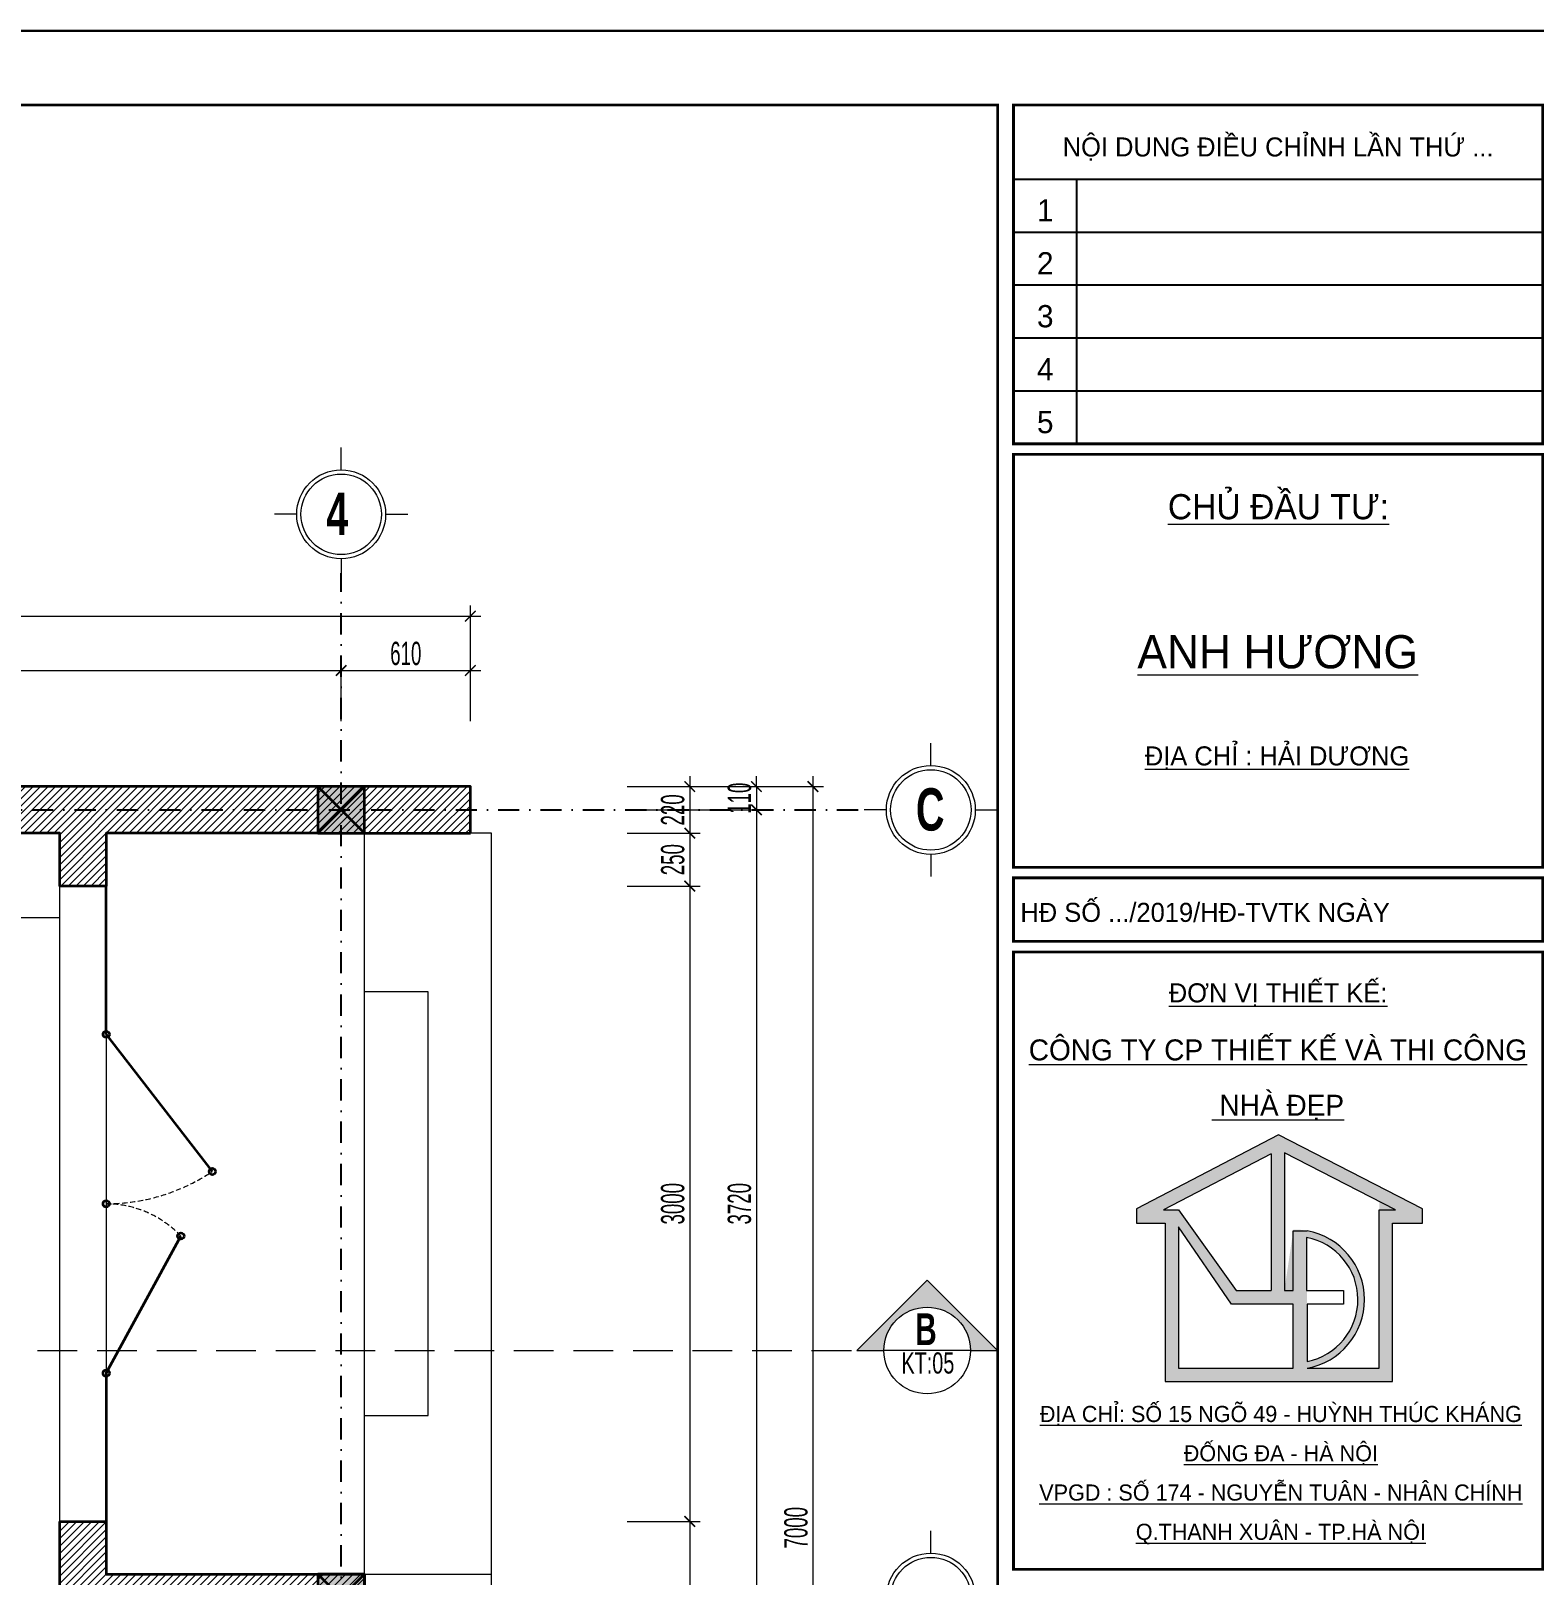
# Model space of a CAD drawing. Header units: inches. Extents: x 274208 to 641690, y -81912 to 129129.
# Drawn here: x 440796 to 447897, y 96774 to 104067 of the extents above; entities that cross this region are included whole.
import ezdxf
from ezdxf.enums import TextEntityAlignment as Align

# ---------------------------------------------------------------- set-up
doc = ezdxf.new("R2010")
doc.units = ezdxf.units.IN
doc.header["$MEASUREMENT"] = 0
doc.header["$PDMODE"] = 3
doc.linetypes.add('$1$HIDDEN', pattern=[0.375, 0.25, -0.125])
doc.linetypes.add('DASHDOT', pattern=[1, 0.5, -0.25, 0, -0.25])
for name, color, linetype, lineweight in [('01.Cut', 255, 'Continuous', 35), ('02.Thay', 145, 'Continuous', 20), ('03.Manh', 251, 'Continuous', 13), ('05.Text', 253, 'Continuous', 18), ('06.betong', 2, 'Continuous', 35), ('08.Dim', 156, 'Continuous', 15), ('09.Hatch', 250, 'Continuous', 5), ('11.Khung bo', 32, 'Continuous', 50), ('12.Khung', 36, 'Continuous', 25), ('NN_KI HIEU', 22, 'Continuous', 18)]:
    doc.layers.add(name, color=color, linetype=linetype, lineweight=lineweight)
doc.layers.add('Tpl_Bound', color=1, linetype='Continuous', plot=False)
doc.layers.add('TRUC', color=250, linetype='DASHDOT')
doc.styles.add('AVANT', font='')
doc.styles.add('AVANTH', font='')
doc.styles.add('AVANTHB', font='')
doc.styles.add('TT5_Text Dim', font='hoatbif.shx', dxfattribs={"width": 0.6})
doc.styles.add('VnAvantH', font='')
doc.styles.get('AVANT').set_extended_font_data('.VnAvant')
doc.styles.get('AVANTH').set_extended_font_data('.VnAvantH')
doc.styles.get('AVANTHB').set_extended_font_data('.VnAvantH', bold=True)
doc.styles.get('VnAvantH').set_extended_font_data('.VnAvantH')
doc.dimstyles.new('TT5_Dim 1-50', dxfattribs={"dimscale": 50, "dimtxt": 2.2, "dimasz": 1, "dimexe": 1, "dimexo": 0.5, "dimgap": 0.5, "dimtad": 1, "dimdec": 0, "dimzin": 0, "dimdsep": 46, "dimtxsty": 'TT5_Text Dim', "dimblk": 'ARCHTICK', "dimcen": 0, "dimdle": 1, "dimclrd": 256, "dimclre": 256, "dimclrt": 1, "dimadec": 0, "dimazin": 0, "dimtfac": 0.015, "dimtdec": 0, "dimtix": 1, "dimtmove": 2, "dimatfit": 3, "dimldrblk": 'DOT', "dimfxl": 1, "dimtolj": 1, "dimtzin": 0, "dimlwd": -1, "dimlwe": -1, "dimarcsym": 1})

# ---------------------------------------------------------------- blocks, each defined once
blk = doc.blocks.new('\xad3yjrtuktyl')
at = {"layer": '06.betong'}
blk.add_hatch(color=0, dxfattribs=at).paths.add_polyline_path([(-110, -110), (110, -110), (110, 110), (-110, 110)])
at = {"layer": '06.betong', "color": 0}
for p, q in [((-110, 110), (110, -110)), ((-110, -110), (110, 110))]:
    blk.add_line(p, q, dxfattribs=at)
blk.add_lwpolyline([(-110, -110), (110, -110), (110, 110), (-110, 110)], close=True, dxfattribs=at)
blk = doc.blocks.new('100')
at = {"layer": '05.Text'}
h = blk.add_hatch(color=3, dxfattribs=at)
h.paths.add_polyline_path([(1897375, -927367), (1897375, -927501), (1897646, -927501), (1897646, -928998), (1898856, -928998), (1899794, -928998), (1899794, -927501), (1900078, -927501), (1900078, -927366), (1898717, -926668)])
h.paths.add_polyline_path([(1898772, -928138), (1898858, -927562, -0.921492), (1898987, -928872), (1899668, -928872), (1899668, -927297), (1898772, -926837)], flags=16)
h.paths.add_polyline_path([(1898646, -926846), (1898646, -928138), (1898318, -928138), (1897771, -927375), (1897631, -927375)], flags=16)
h.paths.add_polyline_path([(1898982, -927636, -0.822042), (1898987, -928808), (1898987, -928139), (1898982, -928139)], flags=16)
h.paths.add_polyline_path([(1897771, -927537), (1898273, -928265), (1898856, -928265), (1898856, -928872), (1897771, -928872)], flags=16)
for p, q in [((1898717, -926668), (1897375, -927367)), ((1900078, -927366), (1898717, -926668)), ((1898646, -926846), (1897631, -927375)), ((1898646, -926846), (1898646, -928138)), ((1899821, -927376), (1898772, -926837)), ((1898772, -926837), (1898772, -928138)), ((1897375, -927367), (1897375, -927501)), ((1897375, -927501), (1897646, -927501)), ((1897631, -927375), (1897771, -927375)), ((1897646, -927501), (1897646, -928998)), ((1897771, -927375), (1897771, -927375)), ((1897771, -927375), (1898318, -928138)), ((1899668, -928872), (1899668, -927376)), ((1899668, -927376), (1899821, -927376)), ((1899794, -928998), (1899794, -927501)), ((1899794, -927501), (1900078, -927501)), ((1900078, -927501), (1900078, -927366)), ((1897771, -927537), (1897771, -928872)), ((1898273, -928265), (1897771, -927537)), ((1898856, -928138), (1898856, -927573)), ((1898856, -928138), (1898856, -927573)), ((1898856, -927573), (1898987, -927573)), ((1898982, -927636), (1898982, -928139)), ((1898318, -928138), (1898646, -928138)), ((1898772, -928138), (1898856, -928138)), ((1898982, -928139), (1899330, -928139)), ((1899330, -928139), (1899330, -928265)), ((1898856, -928265), (1898273, -928265)), ((1898856, -928872), (1898856, -928265)), ((1899330, -928265), (1898987, -928265)), ((1898987, -928265), (1898987, -928808)), ((1897771, -928872), (1898856, -928872)), ((1898987, -928872), (1899668, -928872)), ((1897646, -928998), (1898856, -928998)), ((1898856, -928998), (1899794, -928998))]:
    blk.add_line(p, q, dxfattribs=at)
for radius, start, end in [(598, 281.4298, 79.1164), (660, 280.3316, 79.6684)]:
    blk.add_arc((1898869, -928223), radius, start, end, dxfattribs=at)
at = {"layer": '11.Khung bo', "const_width": 26.7}
for points in [[(1860913, -945240), (1860913, -916940), (1896063, -916940), (1896063, -945240)], [(1896213, -920140), (1896213, -916940), (1901213, -916940), (1901213, -920140)], [(1896213, -924140), (1901213, -924140), (1901213, -920240), (1896213, -920240)], [(1896213, -924840), (1901213, -924840), (1901213, -924240), (1896213, -924240)], [(1896213, -930771), (1901213, -930771), (1901213, -924940), (1896213, -924940)]]:
    blk.add_lwpolyline(points, close=True, dxfattribs=at)
at = {"layer": '12.Khung'}
for p, q in [((1896213, -917640), (1901213, -917640)), ((1896813, -920140), (1896813, -917640)), ((1896213, -918140), (1901213, -918140)), ((1896213, -918640), (1901213, -918640)), ((1896213, -919140), (1901213, -919140)), ((1896213, -919640), (1901213, -919640))]:
    blk.add_line(p, q, dxfattribs=at)
at = {"layer": '12.Khung', "color": 1}
blk.add_lwpolyline([(1901579, -945940), (1901579, -916240), (1859580, -916240), (1859580, -945940)], close=True, dxfattribs=at)
at = {"layer": '05.Text', "style": 'VnAvantH'}
for s, p in [('Néi dung ®iÒu chØnh lÇn thø ...', (1898713, -917329)), ('H§ sè .../2019/H§-TVTK ngµy ', (1898057, -924540))]:
    blk.add_text(s, height=180, dxfattribs=at).set_placement(p, align=Align.MIDDLE)
at = {"layer": '05.Text'}
for s, height, style, p in [('1', 210, 'AVANT', (1896513, -918040)), ('2', 210, 'AVANT', (1896513, -918540)), ('3', 210, 'AVANT', (1896513, -919040)), ('4', 210, 'AVANT', (1896513, -919540)), ('5', 210, 'AVANT', (1896513, -920040)), ('%%uChñ ®Çu t\xad:', 237.6, 'VnAvantH', (1898716, -920853)), ('%%Uanh H¦¥NG', 313.63, 'VnAvantH', (1898709, -922261)), ('%%U®Þa chØ : H¶I D¦¥NG', 180, 'VnAvantH', (1898703, -923178)), ('%%U®¬n vÞ thiÕt kÕ:', 180, 'VnAvantH', (1898713, -925416)), ('%%Uc«ng ty cp thiÕt kÕ vµ thi c«ng', 198, 'VnAvantH', (1898711, -925964)), ('%%U nhµ ®Ñp', 198, 'VnAvantH', (1898711, -926487)), ('%%U®Þa chØ: sè 15 ngâ 49 - huúnh thóc kh¸ng', 152.46, 'VnAvantH', (1898739, -929380)), ('%%U®èng ®a - hµ néi', 152.46, 'VnAvantH', (1898739, -929751)), ('%%Uvpgd : sè 174 - nguyÔn tu©n - nh©n chÝnh', 152.46, 'VnAvantH', (1898739, -930122)), ('%%Uq.thanh xu©n - tp.hµ néi', 152.46, 'VnAvantH', (1898739, -930493))]:
    blk.add_text(s, height=height, dxfattribs=dict(at, style=style)).set_placement(p, align=Align.CENTER)
blk = doc.blocks.new('_ARCHTICK')
at = {"color": 0, "linetype": 'ByBlock', "const_width": 0.15}
blk.add_lwpolyline([(-0.5, -0.5), (0.5, 0.5)], dxfattribs=at)
blk = doc.blocks.new('*D89')
at = {"layer": '08.Dim', "transparency": 16777216}
for p, q in [((437762.4, 100805.9), (437762.4, 101095.9)), ((442262.4, 100805.9), (442262.4, 101095.9)), ((437712.4, 101045.9), (442312.4, 101045.9))]:
    blk.add_line(p, q, dxfattribs=at)
at = {"layer": 'Defpoints', "color": 0, "transparency": 16777216}
for p in [(442262.4, 101045.9), (437762.4, 100780.9), (442262.4, 100780.9)]:
    blk.add_point(p, dxfattribs=at)
at = {"layer": '08.Dim', "transparency": 16777216, "xscale": 50, "yscale": 50, "zscale": 50, "rotation": 180}
blk.add_blockref('_ARCHTICK', (437762.4, 101045.9), dxfattribs=at)
at = {"layer": '08.Dim', "transparency": 16777216, "xscale": 50, "yscale": 50, "zscale": 50}
blk.add_blockref('_ARCHTICK', (442262.4, 101045.9), dxfattribs=at)
at = {"layer": '08.Dim', "color": 1, "transparency": 16777216, "insert": (440012.4, 101125.9), "char_height": 110, "attachment_point": 5, "style": 'TT5_Text Dim'}
blk.add_mtext('\\A1;4500', dxfattribs=at)
blk = doc.blocks.new('_DOT')
at = {"color": 1, "linetype": 'ByBlock'}
blk.add_line((-0.5, 0), (-1, 0), dxfattribs=at)
at = {"color": 1, "linetype": 'ByBlock', "const_width": 0.5}
blk.add_lwpolyline([(-0.25, 0, 1), (0.25, 0, 1)], format="xyb", close=True, dxfattribs=at)
blk = doc.blocks.new('*D90')
at = {"layer": '08.Dim', "transparency": 16777216}
for p, q in [((442262.4, 100805.9), (442262.4, 101095.9)), ((442872.4, 100805.9), (442872.4, 101095.9)), ((442212.4, 101045.9), (442922.4, 101045.9))]:
    blk.add_line(p, q, dxfattribs=at)
at = {"layer": 'Defpoints', "color": 0, "transparency": 16777216}
for p in [(442872.4, 101045.9), (442262.4, 100780.9), (442872.4, 100780.9)]:
    blk.add_point(p, dxfattribs=at)
at = {"layer": '08.Dim', "transparency": 16777216, "xscale": 50, "yscale": 50, "zscale": 50, "rotation": 180}
blk.add_blockref('_ARCHTICK', (442262.4, 101045.9), dxfattribs=at)
at = {"layer": '08.Dim', "transparency": 16777216, "xscale": 50, "yscale": 50, "zscale": 50}
blk.add_blockref('_ARCHTICK', (442872.4, 101045.9), dxfattribs=at)
at = {"layer": '08.Dim', "color": 1, "transparency": 16777216, "insert": (442567.4, 101125.9), "char_height": 110, "attachment_point": 5, "style": 'TT5_Text Dim'}
blk.add_mtext('\\A1;610', dxfattribs=at)
blk = doc.blocks.new('*D91')
at = {"layer": '08.Dim', "transparency": 16777216}
for p, q in [((430822.4, 101302.6), (442922.4, 101302.6)), ((430872.4, 100805.9), (430872.4, 101352.6)), ((442872.4, 100805.9), (442872.4, 101352.6))]:
    blk.add_line(p, q, dxfattribs=at)
at = {"layer": 'Defpoints', "color": 0, "transparency": 16777216}
for p in [(442872.4, 101302.6), (430872.4, 100780.9), (442872.4, 100780.9)]:
    blk.add_point(p, dxfattribs=at)
at = {"layer": '08.Dim', "transparency": 16777216, "xscale": 50, "yscale": 50, "zscale": 50, "rotation": 180}
blk.add_blockref('_ARCHTICK', (430872.4, 101302.6), dxfattribs=at)
at = {"layer": '08.Dim', "transparency": 16777216, "xscale": 50, "yscale": 50, "zscale": 50}
blk.add_blockref('_ARCHTICK', (442872.4, 101302.6), dxfattribs=at)
at = {"layer": '08.Dim', "color": 1, "transparency": 16777216, "insert": (436872.4, 101382.6), "char_height": 110, "attachment_point": 5, "style": 'TT5_Text Dim'}
blk.add_mtext('\\A1;12000', dxfattribs=at)
blk = doc.blocks.new('*D101')
at = {"layer": '08.Dim', "transparency": 16777216}
for p, q in [((443613.6, 100497.6), (443958.7, 100497.6)), ((443908.7, 100547.6), (443908.7, 100227.6)), ((443613.6, 100277.6), (443958.7, 100277.6))]:
    blk.add_line(p, q, dxfattribs=at)
at = {"layer": 'Defpoints', "color": 0, "transparency": 16777216}
for p in [(443588.6, 100497.6), (443588.6, 100277.6), (443908.7, 100277.6)]:
    blk.add_point(p, dxfattribs=at)
at = {"layer": '08.Dim', "transparency": 16777216, "xscale": 50, "yscale": 50, "zscale": 50}
for p, rotation in [((443908.7, 100497.6), 90), ((443908.7, 100277.6), 270)]:
    blk.add_blockref('_ARCHTICK', p, dxfattribs=dict(at, rotation=rotation))
at = {"layer": '08.Dim', "color": 1, "transparency": 16777216, "insert": (443828.7, 100387.6), "char_height": 110, "attachment_point": 5, "rotation": 90, "style": 'TT5_Text Dim'}
blk.add_mtext('\\A1;220', dxfattribs=at)
blk = doc.blocks.new('*D102')
at = {"layer": '08.Dim', "transparency": 16777216}
for p, q in [((443613.6, 100277.6), (443958.7, 100277.6)), ((443908.7, 100327.6), (443908.7, 99977.6)), ((443613.6, 100027.6), (443958.7, 100027.6))]:
    blk.add_line(p, q, dxfattribs=at)
at = {"layer": 'Defpoints', "color": 0, "transparency": 16777216}
for p in [(443588.6, 100277.6), (443588.6, 100027.6), (443908.7, 100027.6)]:
    blk.add_point(p, dxfattribs=at)
at = {"layer": '08.Dim', "transparency": 16777216, "xscale": 50, "yscale": 50, "zscale": 50}
for p, rotation in [((443908.7, 100277.6), 90), ((443908.7, 100027.6), 270)]:
    blk.add_blockref('_ARCHTICK', p, dxfattribs=dict(at, rotation=rotation))
at = {"layer": '08.Dim', "color": 1, "transparency": 16777216, "insert": (443828.7, 100152.6), "char_height": 110, "attachment_point": 5, "rotation": 90, "style": 'TT5_Text Dim'}
blk.add_mtext('\\A1;250', dxfattribs=at)
blk = doc.blocks.new('*D103')
at = {"layer": '08.Dim', "transparency": 16777216}
for p, q in [((443908.7, 100077.6), (443908.7, 96977.6)), ((443613.6, 100027.6), (443958.7, 100027.6)), ((443613.6, 97027.6), (443958.7, 97027.6))]:
    blk.add_line(p, q, dxfattribs=at)
at = {"layer": 'Defpoints', "color": 0, "transparency": 16777216}
for p in [(443588.6, 100027.6), (443588.6, 97027.6), (443908.7, 97027.6)]:
    blk.add_point(p, dxfattribs=at)
at = {"layer": '08.Dim', "transparency": 16777216, "xscale": 50, "yscale": 50, "zscale": 50}
for p, rotation in [((443908.7, 100027.6), 90), ((443908.7, 97027.6), 270)]:
    blk.add_blockref('_ARCHTICK', p, dxfattribs=dict(at, rotation=rotation))
at = {"layer": '08.Dim', "color": 1, "transparency": 16777216, "insert": (443828.7, 98527.6), "char_height": 110, "attachment_point": 5, "rotation": 90, "style": 'TT5_Text Dim'}
blk.add_mtext('\\A1;3000', dxfattribs=at)
blk = doc.blocks.new('*D104')
at = {"layer": '08.Dim', "transparency": 16777216}
for p, q in [((443908.7, 97077.6), (443908.7, 95997.6)), ((443613.6, 97027.6), (443958.7, 97027.6)), ((443613.6, 96047.6), (443958.7, 96047.6))]:
    blk.add_line(p, q, dxfattribs=at)
at = {"layer": 'Defpoints', "color": 0, "transparency": 16777216}
for p in [(443588.6, 97027.6), (443588.6, 96047.6), (443908.7, 96047.6)]:
    blk.add_point(p, dxfattribs=at)
at = {"layer": '08.Dim', "transparency": 16777216, "xscale": 50, "yscale": 50, "zscale": 50}
for p, rotation in [((443908.7, 97027.6), 90), ((443908.7, 96047.6), 270)]:
    blk.add_blockref('_ARCHTICK', p, dxfattribs=dict(at, rotation=rotation))
at = {"layer": '08.Dim', "color": 1, "transparency": 16777216, "insert": (443828.7, 96537.6), "char_height": 110, "attachment_point": 5, "rotation": 90, "style": 'TT5_Text Dim'}
blk.add_mtext('\\A1;980', dxfattribs=at)
blk = doc.blocks.new('*D108')
at = {"layer": '08.Dim', "transparency": 16777216}
for p, q in [((443613.6, 100497.6), (444273.8, 100497.6)), ((444223.8, 100497.6), (444223.8, 100547.6)), ((444223.8, 100497.6), (444223.8, 100387.6)), ((443613.6, 100387.6), (444273.8, 100387.6)), ((444223.8, 100387.6), (444223.8, 100337.6))]:
    blk.add_line(p, q, dxfattribs=at)
at = {"layer": 'Defpoints', "color": 0, "transparency": 16777216}
for p in [(443588.6, 100497.6), (443588.6, 100387.6), (444223.8, 100387.6)]:
    blk.add_point(p, dxfattribs=at)
at = {"layer": '08.Dim', "transparency": 16777216, "xscale": 50, "yscale": 50, "zscale": 50}
for p, rotation in [((444223.8, 100497.6), 270), ((444223.8, 100387.6), 90)]:
    blk.add_blockref('_ARCHTICK', p, dxfattribs=dict(at, rotation=rotation))
at = {"layer": '08.Dim', "color": 1, "transparency": 16777216, "insert": (444143.8, 100442.6), "char_height": 110, "attachment_point": 5, "rotation": 90, "style": 'TT5_Text Dim'}
blk.add_mtext('\\A1;110', dxfattribs=at)
blk = doc.blocks.new('*D109')
at = {"layer": '08.Dim', "transparency": 16777216}
for p, q in [((444223.8, 100437.6), (444223.8, 96617.6)), ((443613.6, 100387.6), (444273.8, 100387.6)), ((443613.6, 96667.6), (444273.8, 96667.6))]:
    blk.add_line(p, q, dxfattribs=at)
at = {"layer": 'Defpoints', "color": 0, "transparency": 16777216}
for p in [(443588.6, 100387.6), (443588.6, 96667.6), (444223.8, 96667.6)]:
    blk.add_point(p, dxfattribs=at)
at = {"layer": '08.Dim', "transparency": 16777216, "xscale": 50, "yscale": 50, "zscale": 50}
for p, rotation in [((444223.8, 100387.6), 90), ((444223.8, 96667.6), 270)]:
    blk.add_blockref('_ARCHTICK', p, dxfattribs=dict(at, rotation=rotation))
at = {"layer": '08.Dim', "color": 1, "transparency": 16777216, "insert": (444143.8, 98527.6), "char_height": 110, "attachment_point": 5, "rotation": 90, "style": 'TT5_Text Dim'}
blk.add_mtext('\\A1;3720', dxfattribs=at)
blk = doc.blocks.new('*D112')
at = {"layer": '08.Dim', "transparency": 16777216}
for p, q in [((443613.6, 100497.6), (444540.8, 100497.6)), ((444490.8, 100547.6), (444490.8, 93447.6)), ((443613.6, 93497.6), (444540.8, 93497.6))]:
    blk.add_line(p, q, dxfattribs=at)
at = {"layer": 'Defpoints', "color": 0, "transparency": 16777216}
for p in [(443588.6, 100497.6), (443588.6, 93497.6), (444490.8, 93497.6)]:
    blk.add_point(p, dxfattribs=at)
at = {"layer": '08.Dim', "transparency": 16777216, "xscale": 50, "yscale": 50, "zscale": 50}
for p, rotation in [((444490.8, 100497.6), 90), ((444490.8, 93497.6), 270)]:
    blk.add_blockref('_ARCHTICK', p, dxfattribs=dict(at, rotation=rotation))
at = {"layer": '08.Dim', "color": 1, "transparency": 16777216, "insert": (444410.8, 96997.6), "char_height": 110, "attachment_point": 5, "rotation": 90, "style": 'TT5_Text Dim'}
blk.add_mtext('\\A1;7000', dxfattribs=at)
blk = doc.blocks.new('DANHTRUC')
for p, q in [((980383, -947347), (980383, -947137)), ((979963, -947767), (979753, -947767)), ((980803, -947767), (981013, -947767)), ((980383, -948187), (980383, -948397))]:
    blk.add_line(p, q)
for radius in [420, 380]:
    blk.add_circle((980383, -947767), radius)

msp = doc.modelspace()

# ---------------------------------------------------------------- hatches: boundary and pattern name
at = {"layer": '09.Hatch'}
h = msp.add_hatch(dxfattribs=at)
h.set_pattern_fill('ANSI31', color=256, scale=200)
h.set_pattern_definition([(45, (430872.354, 93497.585), (-17.67767, 17.67767), [])])
h.paths.add_polyline_path([(430872.4, 100497.6), (430872.4, 99677.6), (431092.4, 99677.6), (431092.4, 100277.6), (434632.4, 100277.6), (440932.4, 100277.6), (440932.4, 100027.6), (441152.4, 100027.6), (441152.4, 100277.6), (442152.4, 100277.6), (442872.4, 100277.6), (442872.4, 100497.6), (434632.4, 100497.6)])
h.paths.add_polyline_path([(431092.4, 96667.6), (434742.4, 96667.6), (434742.4, 96447.6), (434852.4, 96447.6), (434852.4, 96777.6), (431092.4, 96777.6), (431092.4, 96887.6), (430872.4, 96887.6), (430872.4, 93497.6), (432692.4, 93497.6), (432692.4, 93717.6), (431092.4, 93717.6)])
h.paths.add_polyline_path([(434742.4, 93717.6), (433992.4, 93717.6), (433992.4, 93497.6), (435852.4, 93497.6), (435852.4, 93717.6), (434852.4, 93717.6), (434852.4, 95017.6), (436852.4, 95017.6), (436852.4, 95127.6), (434852.4, 95127.6), (434852.4, 95517.6), (434742.4, 95517.6)])
h.paths.add_polyline_path([(438412.4, 93497.6), (438412.4, 93717.6), (437872.4, 93717.6), (437872.4, 96557.6), (437762.4, 96557.6), (437762.4, 95127.6), (437652.4, 95127.6), (437652.4, 95017.6), (437762.4, 95017.6), (437762.4, 93717.6), (436452.4, 93717.6), (436452.4, 93497.6)])
h.paths.add_polyline_path([(442372.4, 93497.6), (443172.4, 93497.6), (443172.4, 93717.6), (442372.4, 93717.6), (442372.4, 94447.6), (442152.4, 94447.6), (442152.4, 93717.6), (441612.4, 93717.6), (441612.4, 93497.6)])
h.paths.add_polyline_path([(442152.4, 96557.6), (442152.4, 96047.6), (442372.4, 96047.6), (442372.4, 96777.6), (441152.4, 96777.6), (441152.4, 97027.6), (440932.4, 97027.6), (440932.4, 96557.6)])
msp.add_hatch(color=256, dxfattribs=at).paths.add_polyline_path([(445234.7, 97834.6), (445362.8, 97834.6), (445030.2, 98167.3), (444697.5, 97834.6), (444825.6, 97834.6, -0.414214), (445030.2, 98039.2, -0.414214)])

# ---------------------------------------------------------------- linework, layer by layer
at = {"layer": '01.Cut'}
msp.add_line((442152.4, 100277.6), (442872.4, 100277.6), dxfattribs=at)
at = {"layer": '01.Cut', "color": 3}
for p, q in [((441152.4, 99327.6), (441152.4, 100027.6)), ((441152.4, 99327.6), (441653.4, 98680)), ((441152.4, 97727.6), (441504.6, 98375.2)), ((441152.4, 97727.6), (441152.4, 97027.6))]:
    msp.add_line(p, q, dxfattribs=at)
at = {"layer": '01.Cut'}
for points in [[(442872.4, 100277.6), (442872.4, 100497.6), (434632.4, 100497.6)], [(442152.4, 100277.6), (442152.4, 100277.6), (441152.4, 100277.6), (441152.4, 100027.6), (440932.4, 100027.6), (440932.4, 100277.6), (434632.4, 100277.6)]]:
    msp.add_lwpolyline(points, dxfattribs=at)
msp.add_lwpolyline([(440932.4, 97027.6), (441152.4, 97027.6), (441152.4, 96777.6), (442372.4, 96777.6), (442372.4, 96047.6), (442152.4, 96047.6), (442152.4, 96557.6), (440932.4, 96557.6)], close=True, dxfattribs=at)
for centre in [(441152.4, 99327.6), (441653.4, 98680), (441152.4, 98527.6), (441504.6, 98375.2), (441152.4, 97727.6)]:
    msp.add_circle(centre, 15.1, dxfattribs=at)
at = {"layer": '02.Thay'}
for p, q in [((445030.2, 98167.3), (444697.5, 97834.6)), ((445030.2, 98167.3), (445362.8, 97834.6)), ((444697.5, 97834.6), (444825.6, 97834.6)), ((445234.7, 97834.6), (444825.6, 97834.6)), ((445234.7, 97834.6), (445362.8, 97834.6))]:
    msp.add_line(p, q, dxfattribs=at)
msp.add_circle((445030.2, 97834.6), 204.5, dxfattribs=at)
at = {"layer": '03.Manh', "ltscale": 200}
msp.add_line((440932.4, 99878), (437652.4, 99878), dxfattribs=at)
at = {"layer": '03.Manh'}
for points in [[(442372.4, 96777.6), (442372.4, 100277.6)], [(442372.4, 96777.6), (442972.4, 96777.6), (442972.4, 100277.6), (442872.4, 100277.6)], [(442372.4, 97527.6), (442672.4, 97527.6), (442672.4, 99527.6), (442372.4, 99527.6)], [(442972.4, 93717.6), (442972.4, 96777.6)]]:
    msp.add_lwpolyline(points, dxfattribs=at)
at = {"layer": '03.Manh', "ltscale": 200}
msp.add_lwpolyline([(440932.4, 100027.6), (441152.4, 100027.6), (441152.4, 97027.6), (440932.4, 97027.6)], close=True, dxfattribs=at)
at = {"layer": '03.Manh', "linetype": '$1$HIDDEN', "ltscale": 100}
for centre, radius, start, end in [((441152.4, 99427.6), 900, 270, 303.83058), ((441148.5, 98035.2), 492.4, 43.67008, 89.54717)]:
    msp.add_arc(centre, radius, start, end, dxfattribs=at)
at = {"layer": 'NN_KI HIEU', "linetype": '$1$HIDDEN', "ltscale": 750}
msp.add_lwpolyline([(428453.3, 97834.6), (444732.3, 97834.6)], dxfattribs=at)
at = {"layer": 'Tpl_Bound', "color": 1}
msp.add_lwpolyline([(427121.3, 89216.7), (427121.3, 104066.6), (448121.1, 104066.6), (448121.1, 89216.7)], close=True, dxfattribs=at)
at = {"layer": 'TRUC', "ltscale": 200}
for p, q in [((442262.4, 92012.1), (442262.4, 101505)), ((428396.2, 100387.6), (444762, 100387.6))]:
    msp.add_line(p, q, dxfattribs=at)

# ---------------------------------------------------------------- block references
at = {"layer": '01.Cut'}
for p in [(442262.4, 100387.6), (442262.4, 96667.6)]:
    msp.add_blockref('\xad3yjrtuktyl', p, dxfattribs=at)
at = {"layer": '05.Text', "xscale": 0.5, "yscale": 0.5, "zscale": 0.5}
for name, p in [('100', (-502668.5, 562186.6)), ('DANHTRUC', (-47929.3, 575667)), ('DANHTRUC', (-45143.8, 574270.9)), ('DANHTRUC', (-45143.8, 570550.9))]:
    msp.add_blockref(name, p, dxfattribs=at)

# ---------------------------------------------------------------- texts
at = {"layer": '05.Text', "style": 'AVANTHB', "width": 0.7}
for s, p in [('4', (442191.6, 101686)), ('c', (444977, 100289.9))]:
    msp.add_text(s, height=200, dxfattribs=at).set_placement(p)
at = {"layer": '05.Text', "width": 0.7}
for s, height, style, p in [('b', 150, 'AVANTHB', (445024.5, 97934.9)), ('KT:05', 100, 'AVANTH', (445033.6, 97775.6))]:
    msp.add_text(s, height=height, dxfattribs=dict(at, style=style)).set_placement(p, align=Align.MIDDLE_CENTER)

# ---------------------------------------------------------------- dimensions: what is measured, and where the dimension line sits
at = {"layer": '08.Dim'}
for base, p1, p2, picture, middle in [((442872.4, 101302.6), (430872.4, 100780.9), (442872.4, 100780.9), '*D91', (436872.4, 101382.6)), ((442262.4, 101045.9), (437762.4, 100780.9), (442262.4, 100780.9), '*D89', (440012.4, 101125.9)), ((442872.4, 101045.9), (442262.4, 100780.9), (442872.4, 100780.9), '*D90', (442567.4, 101125.9))]:
    dim = msp.add_linear_dim(base=base, p1=p1, p2=p2, dimstyle='TT5_Dim 1-50', dxfattribs=at)
    dim.commit()
    dim.dimension.update_dxf_attribs({"geometry": picture, "text_midpoint": middle})
for base, p1, p2, picture, middle in [((444223.8, 100387.6), (443588.6, 100497.6), (443588.6, 100387.6), '*D108', (444143.8, 100442.6)), ((443908.7, 100277.6), (443588.6, 100497.6), (443588.6, 100277.6), '*D101', (443828.7, 100387.6)), ((444490.8, 93497.6), (443588.6, 100497.6), (443588.6, 93497.6), '*D112', (444410.8, 96997.6)), ((444223.8, 96667.6), (443588.6, 100387.6), (443588.6, 96667.6), '*D109', (444143.8, 98527.6)), ((443908.7, 100027.6), (443588.6, 100277.6), (443588.6, 100027.6), '*D102', (443828.7, 100152.6)), ((443908.7, 97027.6), (443588.6, 100027.6), (443588.6, 97027.6), '*D103', (443828.7, 98527.6)), ((443908.7, 96047.6), (443588.6, 97027.6), (443588.6, 96047.6), '*D104', (443828.7, 96537.6))]:
    dim = msp.add_linear_dim(base=base, p1=p1, p2=p2, angle=90, dimstyle='TT5_Dim 1-50', dxfattribs=at)
    dim.commit()
    dim.dimension.update_dxf_attribs({"geometry": picture, "text_midpoint": middle})

doc.saveas('drawing.dxf')
